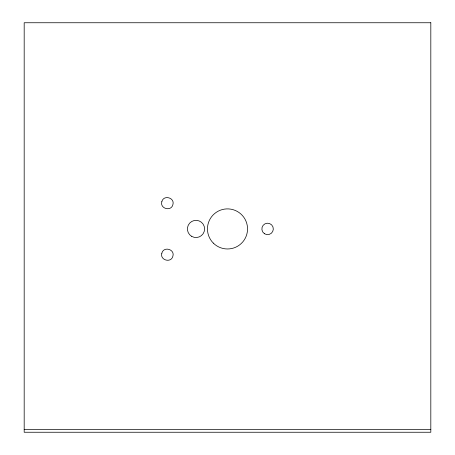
<?xml version="1.0" encoding="UTF-8"?>
<svg xmlns="http://www.w3.org/2000/svg" width="455" height="455" viewBox="0 0 455 455"><rect width="100%" height="100%" fill="white"/><g stroke="black" fill="none" stroke-linecap="round" stroke-linejoin="round"><path stroke-width="0.68" d="M24.183 429.389L430.817 429.389M161.832 201.679C159.66 208.708 171.262 211.82 172.894 204.642C175.067 197.606 163.464 194.501 161.832 201.679M161.832 253.225C159.66 260.254 171.262 263.365 172.894 256.188C175.067 249.152 163.464 246.041 161.832 253.225M430.817 22.75L24.183 22.75L24.183 432.25L430.817 432.25L430.817 22.75M213.327 243.106A20.043 20.043 0 0 0 246.86 234.12A20.043 20.043 0 0 0 222.313 209.567A20.043 20.043 0 0 0 213.327 243.106M191.703 236.373A8.588 8.588 0 0 0 204.591 228.933A8.588 8.588 0 0 0 191.703 221.494A8.588 8.588 0 0 0 191.703 236.373M264.48 233.739A5.727 5.727 0 0 0 273.313 229.223A5.727 5.727 0 0 0 264.981 223.832A5.727 5.727 0 0 0 264.48 233.739"/></g></svg>
